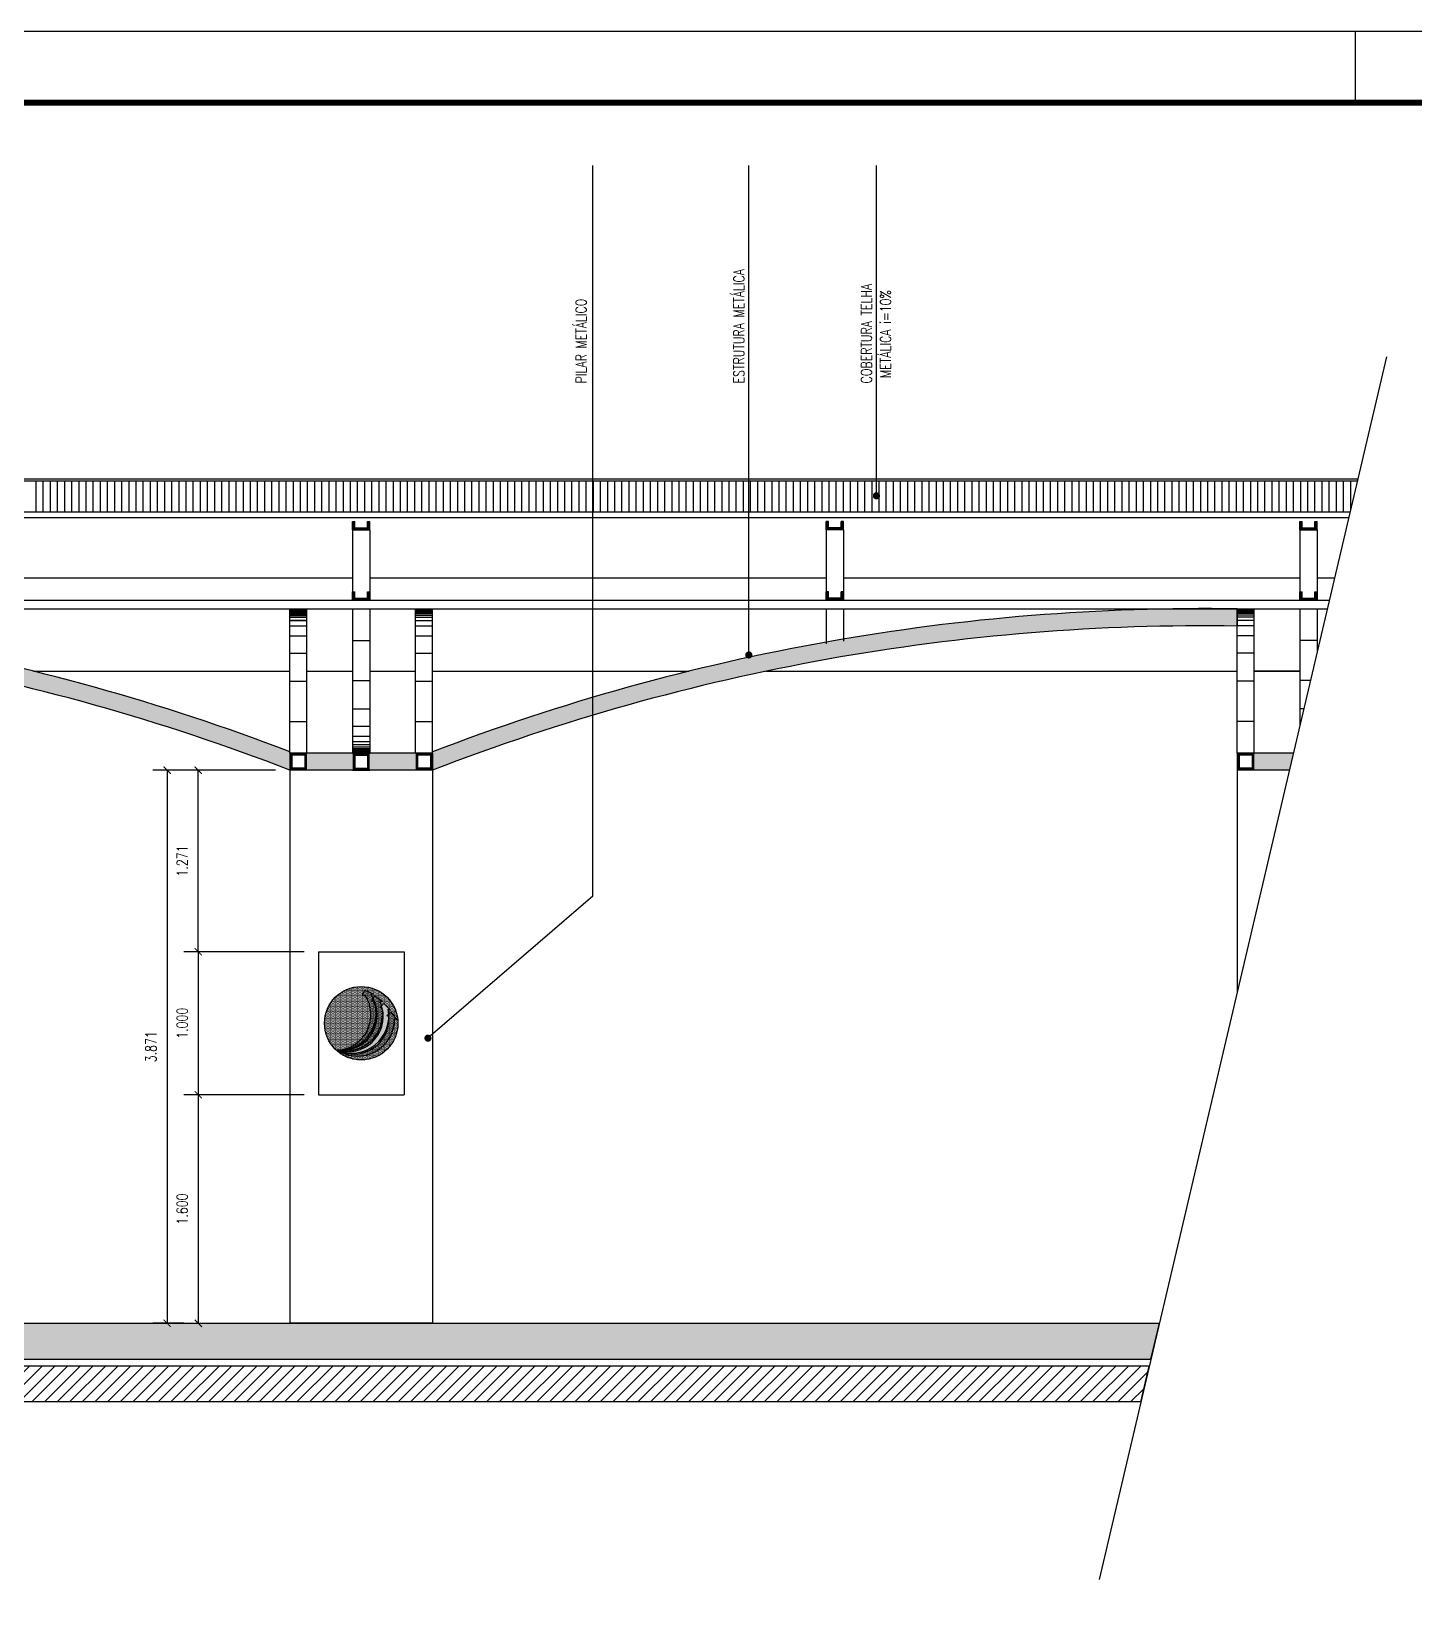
# Model space of a CAD drawing. Extents: x 231.8 to 328.5, y 64.7 to 125.7.
# Drawn here: x 300.24 to 309.92, y 82.26 to 93.19 of the extents above; entities that cross this region are included whole.
import ezdxf

# ---------------------------------------------------------------- set-up
doc = ezdxf.new("R2010")
doc.units = 0
doc.header["$LTSCALE"] = 0.1
doc.header["$MEASUREMENT"] = 0
doc.header["$PDMODE"] = 3
doc.layers.get('0').update_dxf_attribs({"linetype": 'CONTINUOUS'})
doc.layers.get('DEFPOINTS').update_dxf_attribs({"linetype": 'CONTINUOUS'})
for name, color, linetype in [('1', 7, 'CONTINUOUS'), ('ATERRO', 250, 'CONTINUOUS'), ('CALHA', 1, 'CONTINUOUS'), ('COBERTURA', 1, 'CONTINUOUS'), ('CONTRAPISO', 64, 'CONTINUOUS'), ('CONTRAPISO1', 7, 'CONTINUOUS'), ('COTAS', 1, 'CONTINUOUS'), ('ESTRUTURA_METÁLICA', 250, 'CONTINUOUS'), ('INDIC', 1, 'CONTINUOUS'), ('PISO', 250, 'CONTINUOUS'), ('PRANCHA', 15, 'CONTINUOUS'), ('TEXTO_PISO_ÁREA', 1, 'CONTINUOUS')]:
    doc.layers.add(name, color=color, linetype=linetype)
doc.styles.add('STYLE1', font='romans.shx', dxfattribs={"width": 0.75, "height": 0.075})
doc.dimstyles.get("Standard").update_dxf_attribs({"dimtxt": 0.18, "dimasz": 0.18, "dimexe": 0.18, "dimexo": 0.0625, "dimgap": 0.09, "dimtad": 0, "dimtih": 1, "dimtoh": 1, "dimdec": 4, "dimzin": 0, "dimdsep": 46, "dimtxsty": 'Standard', "dimcen": 0.09, "dimadec": 0, "dimazin": 0, "dimtfac": 1, "dimtdec": 4, "dimtofl": 0, "dimtmove": 0, "dimatfit": 3, "dimfxl": 1, "dimtolj": 1, "dimtzin": 0, "dimarcsym": 0})

# ---------------------------------------------------------------- blocks, each defined once
blk = doc.blocks.new('LOGO2')
h = blk.add_hatch()
h.set_pattern_fill('DOTS', color=142, scale=0.1406047053533399, style=0)
h.set_pattern_definition([(0, (-113.5994668632571, -38.83720869109546), (0.004393897042291872, 0.008787794084583744), [0, -0.008787794084583744])])
h.paths.add_polyline_path([(-0.2568859004041713, 0, 1), (0.2568859004041997, 0, 1)])
h.paths.add_polyline_path([(-0.1669609380720374, -0.1885907443810311, 4.985629517762175e-05), (-0.1669114954071347, -0.1885879678172273, -9.302417994409689e-05), (-0.1670032412278601, -0.1885770110675082, 1.169002428223269e-05), (-0.166993032744017, -0.188583585936513, 3.165775487583334e-05)], flags=16)
h.paths.add_polyline_path([(0.08928511587282628, 0.1577615561193255), (0.074148812675503, 0.1583604855545389), (0.08340909513259476, 0.1728039796749528, -0.01555125069868688)], flags=16)
h.paths.add_polyline_path([(0.131526413042792, 0.1106614895159481), (0.1579616549080924, 0.1392912022845252), (0.2036073131861258, 0.09492120699624707), (0.1887709578084582, 0.0981610170533429, -0.04833962993037491), (0.1931100041027207, 0.04825538017178133), (0.1936666366125337, 0.04802609960434268, -0.5803245749399369), (-0.1666919044182009, -0.1887739768360035, 0.0001785599994759803), (-0.1665207511369715, -0.1888454372163579, 0.5803612599674147), (0.1469139580413525, 0.1073013163622392)])
at = {"layer": '1'}
blk.add_hatch(color=96, dxfattribs=at).paths.add_polyline_path([(0.06804305880763195, 0.2031286689538376), (0.08308842789404025, 0.2051903864791171), (0.02496509862629637, 0.2311499934937586), (0.009992056236313829, 0.1951737448390247), (0.02559638007062404, 0.1973120578132352, -0.5803612599674859), (-0.1668323892957631, -0.18858350486272, 0.5321307491778821), (0.08928511587282628, 0.1577615561193255), (0.074148812675503, 0.1583604855545389), (0.08340909513259476, 0.1728039796749528, 0.03276374935495142)])
h = blk.add_hatch(color=240, dxfattribs=at)
edge = h.paths.add_edge_path()
edge.add_line((0.07414881267538931, 0.1583604855544536), (0.0951809932916774, 0.1911649036138243))
edge.add_line((0.0951809932916774, 0.1911649036138101), (0.1478706084356531, 0.1554433826846235))
edge.add_line((0.1478706084356531, 0.1554433826846235), (0.1326965087947372, 0.156043807689926))
edge.add_arc((-0.1104470408379825, 0.06486315131633091), 0.2596780657366896, -102.58885146852668, 20.556422306076627, ccw=False)
edge.add_arc((-0.1375113962388355, 0.05798195211325208), 0.2483165142426628, 263.1693987395513, 383.6862751512488)
edge.add_line((0.089886649569479, 0.1577377539906024), (0.07414881267553142, 0.1583604855545246))
h = blk.add_hatch(color=96, dxfattribs=at)
h.paths.add_polyline_path([(0.1579616549080924, 0.1392912022845394), (0.1426951303509441, 0.1227573564709701, -0.01490974080014694), (0.1456955902310426, 0.1075673709413252), (0.1469139580413525, 0.1073013163622392, -0.5803612599674779), (-0.1665207511369999, -0.1888454372163579, 0.5321307491778573), (0.1931100041027491, 0.04825538017176711), (0.1791035428115606, 0.05402473308602396), (0.1927672941813512, 0.0644011126133961, 0.03276374935493968), (0.1887709578084298, 0.0981610170533429), (0.2036073131861258, 0.09492120699624707)])
h.paths.add_polyline_path([(0.1426951303509441, 0.1227573564709701), (0.1315264130428204, 0.1106614895160334), (0.1456955902310426, 0.1075673709413252, 0.01490974080014694)], flags=16)
h = blk.add_hatch(color=240, dxfattribs=at)
edge = h.paths.add_edge_path()
edge.add_line((0.2332809749576086, 0.03170869482769945), (0.2473224113931849, 0.02592493542299223))
edge.add_line((0.2473224113932133, 0.02592493542299223), (0.2101369900131829, 0.07759182073945681))
edge.add_line((0.2101369900131544, 0.07759182073945681), (0.1791035428115322, 0.05402473308600975))
edge.add_line((0.1791035428115322, 0.05402473308602396), (0.1936666366143527, 0.04802609960360371))
edge.add_arc((-0.05416931935579328, 0.03258491522956319), 0.2483165142426628, -116.9517254616157, 3.5651509498642895, ccw=False)
edge.add_arc((-0.02638959647447336, 0.02973583952520187), 0.2596780657366896, 237.2900243303021, 360.4352981046857)
at = {"color": 142}
blk.add_circle((0, 0), 0.2568859004041864, dxfattribs=at)
at = {"layer": '1', "color": 96}
for p, q in [((0.009992056236228564, 0.195173744838911), (0.02496509862626795, 0.2311499934937444)), ((0.02496509862626795, 0.2311499934937444), (0.08308842789398341, 0.2051903864791171)), ((0.009992056236370672, 0.1951737448390389), (0.02559638007065246, 0.1973120578132352)), ((0.06804305880760353, 0.2031286689538376), (0.08308842789398341, 0.2051903864791171)), ((0.1315264130427636, 0.1106614895159481), (0.1579616549080924, 0.1392912022845252)), ((0.1315264130429341, 0.110661489516005), (0.1469139580413241, 0.1073013163622392)), ((0.1579616549080924, 0.1392912022845252), (0.2036073131861258, 0.09492120699624707)), ((0.1887709578084298, 0.0981610170533429), (0.2036073131861258, 0.09492120699624707))]:
    blk.add_line(p, q, dxfattribs=at)
at = {"layer": '1', "color": 240}
for p, q in [((0.07414881267538931, 0.1583604855544536), (0.0951809932916774, 0.1911649036138101)), ((0.07414881267553142, 0.1583604855545246), (0.089886649569479, 0.1577377539906024)), ((0.0951809932916774, 0.1911649036138101), (0.1478706084356531, 0.1554433826846235)), ((0.1326965087947372, 0.156043807689926), (0.1478706084356531, 0.1554433826846235)), ((0.1791035428115322, 0.05402473308602396), (0.2101369900131544, 0.07759182073945681)), ((0.1791035428115322, 0.05402473308602396), (0.1936666366143243, 0.0480260996035895)), ((0.2101369900131544, 0.07759182073945681), (0.2473224113931849, 0.02592493542299223)), ((0.2332809749576086, 0.03170869482769945), (0.2473224113931849, 0.02592493542299223))]:
    blk.add_line(p, q, dxfattribs=at)
for centre, radius, start, end in [((-0.1375113962388355, 0.05798195211325208), 0.2483165142426628, 263.1693987395513, 23.68627515124875), ((-0.1104470408380109, 0.06486315131633091), 0.2596780657366896, 257.4111485314732, 20.55642230607669), ((-0.05416931935579328, 0.03258491522956319), 0.2483165142426628, 243.0482745383843, 3.565150949864321), ((-0.02638959647444494, 0.02973583952520187), 0.2596780657366896, 237.2900243303021, 0.4352981046857129)]:
    blk.add_arc(centre, radius, start, end, dxfattribs=at)
at = {"layer": '1', "color": 96}
for centre, radius, start, end in [((-0.1554145695912723, 0.0708434236122315), 0.2596780657366896, 267.4799417415421, 30.62521551614551), ((-0.1808590513038837, 0.0593365306296505), 0.2483165142426628, 273.2381919496201, 33.75506836131757), ((-0.09440537502706547, 0.04876866963368798), 0.2483165142426628, 253.1170677484373, 13.63394416013477), ((-0.06655539490418505, 0.05082021609673859), 0.2596780657366896, 247.3588175403592, 10.50409131496271)]:
    blk.add_arc(centre, radius, start, end, dxfattribs=at)
blk = doc.blocks.new('_ARCHTICK')
at = {"color": 0, "linetype": 'ByBlock', "const_width": 0.15}
blk.add_lwpolyline([(-0.5, -0.5), (0.5, 0.5)], dxfattribs=at)
blk = doc.blocks.new('*D210')
at = {"color": 1, "linetype": 'ByBlock'}
for p, q in [((302.146419899558, 86.75081035262687), (301.3058564741215, 86.75081035262687)), ((301.4058564741215, 86.75081035262687), (301.4058564741215, 85.75081035262686)), ((302.1464198995581, 85.75081035262686), (301.3058564741215, 85.75081035262686))]:
    blk.add_line(p, q, dxfattribs=at)
at = {"layer": 'DEFPOINTS', "color": 0, "linetype": 'ByBlock'}
for p in [(302.246419899558, 86.75081035262687), (301.4058564741215, 85.75081035262686), (302.2464198995581, 85.75081035262686)]:
    blk.add_point(p, dxfattribs=at)
at = {"color": 1, "linetype": 'ByBlock', "xscale": 0.05, "yscale": 0.05, "zscale": 0.05}
for p, rotation in [((301.4058564741215, 86.75081035262687), 90), ((301.4058564741215, 85.75081035262686), 270)]:
    blk.add_blockref('_ARCHTICK', p, dxfattribs=dict(at, rotation=rotation))
at = {"color": 60, "linetype": 'ByBlock', "insert": (301.2933564741215, 86.25081035262686), "char_height": 0.075, "attachment_point": 5, "rotation": 90, "style": 'STYLE1'}
blk.add_mtext('\\A1;1.000', dxfattribs=at)
blk = doc.blocks.new('*D211')
at = {"color": 1, "linetype": 'ByBlock'}
blk.add_line((301.4058564741215, 85.75081035262686), (301.4058564741215, 84.15081035262686), dxfattribs=at)
at = {"layer": 'DEFPOINTS', "color": 0, "linetype": 'ByBlock'}
for p in [(301.4058564741215, 85.75081035262686), (301.4058564741215, 84.15081035262686), (301.4058564741215, 84.15081035262686)]:
    blk.add_point(p, dxfattribs=at)
at = {"color": 1, "linetype": 'ByBlock', "xscale": 0.05, "yscale": 0.05, "zscale": 0.05}
for p, rotation in [((301.4058564741215, 85.75081035262686), 90), ((301.4058564741215, 84.15081035262686), 270)]:
    blk.add_blockref('_ARCHTICK', p, dxfattribs=dict(at, rotation=rotation))
at = {"color": 60, "linetype": 'ByBlock', "insert": (301.2933564741215, 84.95081035262686), "char_height": 0.075, "attachment_point": 5, "rotation": 90, "style": 'STYLE1'}
blk.add_mtext('\\A1;1.600', dxfattribs=at)
blk = doc.blocks.new('*D212')
at = {"color": 1, "linetype": 'ByBlock'}
for p, q in [((301.946419899558, 88.02217440926124), (301.3058564741215, 88.02217440926124)), ((301.4058564741215, 86.75081035262687), (301.4058564741215, 88.02217440926124))]:
    blk.add_line(p, q, dxfattribs=at)
at = {"layer": 'DEFPOINTS', "color": 0, "linetype": 'ByBlock'}
for p in [(301.4058564741215, 88.02217440926124), (302.046419899558, 88.02217440926124), (301.4058564741215, 86.75081035262687)]:
    blk.add_point(p, dxfattribs=at)
at = {"color": 1, "linetype": 'ByBlock', "xscale": 0.05, "yscale": 0.05, "zscale": 0.05}
for p, rotation in [((301.4058564741215, 88.02217440926124), 90), ((301.4058564741215, 86.75081035262687), 270)]:
    blk.add_blockref('_ARCHTICK', p, dxfattribs=dict(at, rotation=rotation))
at = {"color": 60, "linetype": 'ByBlock', "insert": (301.2933564741215, 87.38649238094406), "char_height": 0.075, "attachment_point": 5, "rotation": 90, "style": 'STYLE1'}
blk.add_mtext('\\A1;1.271', dxfattribs=at)
blk = doc.blocks.new('*D213')
at = {"color": 1, "linetype": 'ByBlock'}
for p, q in [((301.846419899558, 88.02217440926124), (301.0877870962867, 88.02217440926124)), ((301.1877870962867, 88.02217440926124), (301.1877870962867, 84.15081035262686)), ((301.3058564741215, 84.15081035262686), (301.0877870962867, 84.15081035262686))]:
    blk.add_line(p, q, dxfattribs=at)
at = {"layer": 'DEFPOINTS', "color": 0, "linetype": 'ByBlock'}
for p in [(301.946419899558, 88.02217440926124), (301.1877870962867, 84.15081035262686), (301.4058564741215, 84.15081035262686)]:
    blk.add_point(p, dxfattribs=at)
at = {"color": 1, "linetype": 'ByBlock', "xscale": 0.05, "yscale": 0.05, "zscale": 0.05}
for p, rotation in [((301.1877870962867, 88.02217440926124), 90), ((301.1877870962867, 84.15081035262686), 270)]:
    blk.add_blockref('_ARCHTICK', p, dxfattribs=dict(at, rotation=rotation))
at = {"color": 60, "linetype": 'ByBlock', "insert": (301.0752870962867, 86.08649238094405), "char_height": 0.075, "attachment_point": 5, "rotation": 90, "style": 'STYLE1'}
blk.add_mtext('\\A1;3.871', dxfattribs=at)

msp = doc.modelspace()

# ---------------------------------------------------------------- hatches: boundary and pattern name
at = {"layer": 'ATERRO'}
h = msp.add_hatch(dxfattribs=at)
h.set_pattern_fill('ANSI31', color=256, scale=0.5, style=0)
h.set_pattern_definition([(45, (0, 0), (-0.04419417382415922, 0.04419417382415922), [])])
h.paths.add_polyline_path([(308.0617266940718, 83.85081035262671), (282.6034071976659, 83.85081035262705), (282.6034071976659, 83.60081035262705), (308.002934392641, 83.60081035262671)])
at = {"layer": 'CONTRAPISO1'}
h = msp.add_hatch(dxfattribs=at)
h.set_pattern_fill('AR-CONC', color=256, scale=0.02, style=0)
h.set_pattern_definition([(50, (0, 0), (0.1434520365201507, -0.01255042699651902), [0.015, -0.165]), (355, (0, 0), (-0.0277502667226, 0.1504384267400024), [0.012, -0.132]), (100.4514, (0.011954336, -0.001045868), (0.1157018763428043, 0.1378879084121907), [0.012748038, -0.1402284224]), (46.18420000000001, (0, 0.04), (0.2134482097251289, -0.03310380286580362), [0.0225, -0.2475]), (96.6356, (0.017787349, 0.0372413386), (0.1869325411097407, 0.1948235741800884), [0.0191220576, -0.2103426]), (351.1842, (0, 0.04), (0.1869323890267254, 0.1948237201850649), [0.018, -0.198]), (21, (0.02, 0.03), (0.1193814104236923, -0.08052377813306777), [0.015, -0.165]), (326.0000000000001, (0.02, 0.03), (0.04866306638431635, 0.1450300090093706), [0.012, -0.132]), (71.4514, (0.0299484466, 0.0232896788), (0.168044525716298, 0.06450609934199047), [0.012748038, -0.1402284224]), (37.50000000000001, (0, 0), (0.002431971063458134, 0.0665787707662623), [0, -0.1304, 0, -0.134, 0, -0.1325]), (7.499999999999999, (0, 0), (0.05261390748842972, 0.07888234237647206), [0, -0.0764, 0, -0.1274, 0, -0.0505]), (327.5, (-0.0446, 0), (0.1067644872344818, -0.00451097434687596), [0, -0.05, 0, -0.156, 0, -0.207]), (317.5, (-0.0646, 0), (0.1166372338684772, 0.02002099646646353), [0, -0.065, 0, -0.1036, 0, -0.147])])
h.paths.add_polyline_path([(308.1322774557886, 84.15081035262686), (283.6564198995582, 84.15081035262688), (283.6564198995582, 84.05081035262685), (282.6034071976659, 84.05081035262684), (282.6034071976659, 83.90081035262705), (308.073485154358, 83.90081035262705)])
at = {"layer": 'ESTRUTURA_METÁLICA'}
for points in [[(302.4864198995582, 89.76350714826393), (302.5014198995581, 89.7635071482639), (302.5014198995582, 89.71820789453719), (302.5914198995581, 89.71820789453727), (302.5914198995581, 89.76350714826393), (302.6064198995582, 89.76350714826395), (302.6064198995582, 89.70320789453726), (302.4864198995581, 89.70320789453723)], [(305.921419899558, 89.76350714826383), (305.906419899558, 89.7635071482638), (305.906419899558, 89.71820789453709), (305.816419899558, 89.71820789453717), (305.816419899558, 89.76350714826383), (305.801419899558, 89.76350714826386), (305.801419899558, 89.70320789453716), (305.9214198995581, 89.70320789453713)], [(309.1164198995581, 89.76350714826393), (309.1314198995581, 89.7635071482639), (309.1314198995581, 89.71820789453719), (309.2214198995581, 89.71820789453727), (309.2214198995581, 89.76350714826393), (309.2364198995581, 89.76350714826395), (309.2364198995581, 89.70320789453726), (309.116419899558, 89.70320789453723)], [(302.4864198995582, 89.27110960634991), (302.5014198995581, 89.27110960634988), (302.5014198995582, 89.22581035262317), (302.5914198995581, 89.22581035262326), (302.5914198995581, 89.27110960634991), (302.6064198995582, 89.27110960634994), (302.6064198995582, 89.21081035262324), (302.4864198995581, 89.21081035262321)], [(305.921419899558, 89.27110960634981), (305.906419899558, 89.27110960634978), (305.906419899558, 89.22581035262307), (305.816419899558, 89.22581035262316), (305.816419899558, 89.27110960634981), (305.801419899558, 89.27110960634984), (305.801419899558, 89.21081035262314), (305.9214198995581, 89.21081035262311)], [(309.1164198995581, 89.27110960634991), (309.1314198995581, 89.27110960634988), (309.1314198995581, 89.22581035262317), (309.2214198995581, 89.22581035262326), (309.2214198995581, 89.27110960634991), (309.2364198995581, 89.27110960634994), (309.2364198995581, 89.21081035262324), (309.116419899558, 89.21081035262321)], [(296.8796341413873, 89.15081035262685), (296.4164198995582, 89.15081035262685), (296.4164198995582, 89.03079601913512, -0.09669370616896623), (302.046419899558, 88.02217440926128), (302.046419899558, 88.14217440926498), (302.046419899558, 88.15081035262314, 0.08812032052901991)], [(308.676419899558, 89.03079601913512), (308.676419899558, 89.15081035262685), (308.2132056577283, 89.15081035262685, 0.0881203205290118), (303.046419899558, 88.15081035262314), (303.046419899558, 88.14217440926498), (303.046419899558, 88.02217440926128, -0.09669370616896732)]]:
    msp.add_hatch(color=256, dxfattribs=at).paths.add_polyline_path(points)
h = msp.add_hatch(color=256, dxfattribs=at)
h.paths.add_polyline_path([(303.046419899558, 88.14217440926498), (302.926419899558, 88.142174409265), (302.1664198995581, 88.14217440926498), (302.046419899558, 88.14217440926497), (302.046419899558, 88.02217440926498), (302.1664198995581, 88.02217440926498), (302.926419899558, 88.02217440926498), (303.046419899558, 88.02217440926498)])
h.paths.add_polyline_path([(302.501419899558, 88.12717440926498), (302.5914198995581, 88.12717440926497), (302.591419899558, 88.03717440926498), (302.501419899558, 88.03717440926498)], flags=16)
h.paths.add_polyline_path([(302.1514198995582, 88.03717440926499), (302.0614198995581, 88.03717440926498), (302.061419899558, 88.12717440926498), (302.1514198995582, 88.127174409265)], flags=16)
h.paths.add_polyline_path([(302.941419899558, 88.127174409265), (303.031419899558, 88.12717440926497), (303.031419899558, 88.03717440926499), (302.941419899558, 88.03717440926498)], flags=16)
h = msp.add_hatch(color=256, dxfattribs=at)
h.paths.add_polyline_path([(302.046419899558, 88.14217440926498), (302.1664198995582, 88.142174409265), (302.1664198995581, 88.02217440926498), (302.046419899558, 88.02217440926498)])
h.paths.add_polyline_path([(302.061419899558, 88.12717440926498), (302.061419899558, 88.03717440926498), (302.1514198995581, 88.03717440926498), (302.1514198995581, 88.12717440926501)], flags=16)
h = msp.add_hatch(color=256, dxfattribs=at)
h.paths.add_polyline_path([(302.6064198995581, 88.14217440926498), (302.486419899558, 88.142174409265), (302.486419899558, 88.02217440926498), (302.6064198995581, 88.02217440926498)])
h.paths.add_polyline_path([(302.5914198995581, 88.12717440926498), (302.5914198995581, 88.03717440926498), (302.501419899558, 88.03717440926498), (302.501419899558, 88.12717440926501)], flags=16)
h = msp.add_hatch(color=256, dxfattribs=at)
h.paths.add_polyline_path([(302.9264198995579, 88.14217440926501), (303.046419899558, 88.14217440926498), (303.046419899558, 88.02217440926498), (302.926419899558, 88.02217440926498)])
h.paths.add_polyline_path([(302.9414198995579, 88.03717440926499), (303.031419899558, 88.03717440926499), (303.031419899558, 88.12717440926498), (302.941419899558, 88.127174409265)], flags=16)
h = msp.add_hatch(color=256, dxfattribs=at)
h.paths.add_polyline_path([(309.070923370739, 88.14217440926497), (308.7964198995581, 88.14217440926498), (308.676419899558, 88.14217440926498), (308.676419899558, 88.02217440926498), (308.7964198995581, 88.02217440926498), (309.0427030660524, 88.02217440926499)])
h.paths.add_polyline_path([(308.7814198995581, 88.03717440926498), (308.691419899558, 88.03717440926498), (308.691419899558, 88.12717440926498), (308.7814198995581, 88.127174409265)], flags=16)
h = msp.add_hatch(color=256, dxfattribs=at)
h.paths.add_polyline_path([(308.676419899558, 88.14217440926498), (308.7964198995581, 88.142174409265), (308.7964198995581, 88.02217440926498), (308.676419899558, 88.02217440926498)])
h.paths.add_polyline_path([(308.691419899558, 88.12717440926498), (308.691419899558, 88.03717440926498), (308.7814198995581, 88.03717440926498), (308.7814198995581, 88.12717440926501)], flags=16)

# ---------------------------------------------------------------- linework, layer by layer
msp.add_line((309.7228576499504, 90.9143667854192), (307.7104505554507, 82.35709378569287))
at = {"layer": 'ATERRO'}
for p, q in [((308.0617266940717, 83.8508103526267), (282.6034071976659, 83.85081035262705)), ((308.002934392641, 83.60081035262671), (308.0617266940717, 83.8508103526267)), ((308.002934392641, 83.60081035262671), (282.6034071976659, 83.60081035262705))]:
    msp.add_line(p, q, dxfattribs=at)
at = {"layer": 'CALHA'}
for p, q in [((302.4864198995581, 89.36483529043366), (299.2914198995581, 89.36483529043366)), ((305.801419899558, 89.36483529043369), (302.6064198995581, 89.36483529043366)), ((309.1164198995581, 89.3648352904337), (305.921419899558, 89.36483529043369)), ((309.358455559032, 89.3648352904337), (309.2364198995581, 89.3648352904337))]:
    msp.add_line(p, q, dxfattribs=at)
at = {"layer": 'COBERTURA'}
for p, q in [((309.5184409941994, 90.04513454422238), (283.1714198995584, 90.04513454422231)), ((300.271419899562, 89.82883133983701), (300.2714198995621, 90.04513454421787)), ((300.3214198995621, 89.82883133983701), (300.3214198995621, 90.04513454421787)), ((300.3714198995621, 89.82883133983701), (300.3714198995622, 90.04513454421787)), ((300.4214198995621, 89.82883133983701), (300.4214198995621, 90.04513454421787)), ((300.4714198995621, 89.82883133983701), (300.4714198995622, 90.04513454421787)), ((300.5214198995621, 89.82883133983701), (300.5214198995621, 90.04513454421787)), ((300.5714198995622, 89.82883133983701), (300.5714198995622, 90.04513454421787)), ((300.6214198995622, 89.82883133983701), (300.6214198995622, 90.04513454421787)), ((300.6714198995621, 89.82883133983701), (300.6714198995622, 90.04513454421787)), ((300.7214198995622, 89.82883133983701), (300.7214198995622, 90.04513454421787)), ((300.7714198995621, 89.82883133983701), (300.7714198995623, 90.04513454421787)), ((300.8214198995622, 89.82883133983701), (300.8214198995622, 90.04513454421787)), ((300.8714198995622, 89.82883133983701), (300.8714198995623, 90.04513454421787)), ((300.9214198995622, 89.82883133983701), (300.9214198995622, 90.04513454421787)), ((300.9714198995622, 89.82883133983701), (300.9714198995623, 90.04513454421787)), ((301.0214198995623, 89.82883133983701), (301.0214198995623, 90.04513454421787)), ((301.0714198995622, 89.82883133983701), (301.0714198995623, 90.04513454421787)), ((301.1214198995623, 89.82883133983701), (301.1214198995623, 90.04513454421787)), ((301.1714198995622, 89.82883133983701), (301.1714198995624, 90.04513454421787)), ((301.2214198995623, 89.82883133983701), (301.2214198995623, 90.04513454421787)), ((301.2714198995623, 89.82883133983701), (301.2714198995624, 90.04513454421787)), ((301.3214198995623, 89.82883133983701), (301.3214198995623, 90.04513454421787)), ((301.3714198995623, 89.82883133983701), (301.3714198995624, 90.04513454421787)), ((301.4214198995624, 89.82883133983701), (301.4214198995624, 90.04513454421787)), ((301.4714198995623, 89.82883133983701), (301.4714198995624, 90.04513454421787)), ((301.5214198995624, 89.82883133983661), (301.5214198995624, 90.04513454421748)), ((301.5714198995623, 89.82883133983661), (301.5714198995624, 90.04513454421748)), ((301.6214198995624, 89.82883133983661), (301.6214198995624, 90.04513454421748)), ((301.6714198995624, 89.82883133983661), (301.6714198995624, 90.04513454421748)), ((301.7214198995624, 89.82883133983661), (301.7214198995624, 90.04513454421748)), ((301.7714198995624, 89.82883133983661), (301.7714198995624, 90.04513454421748)), ((301.8214198995624, 89.82883133983661), (301.8214198995624, 90.04513454421748)), ((301.8714198995624, 89.82883133983661), (301.8714198995625, 90.04513454421748)), ((301.9214198995625, 89.8288313398365), (301.9214198995625, 90.04513454421736)), ((301.9714198995624, 89.8288313398365), (301.9714198995625, 90.04513454421736)), ((302.0214198995625, 89.8288313398365), (302.0214198995625, 90.04513454421736)), ((302.0714198995624, 89.8288313398365), (302.0714198995625, 90.04513454421736)), ((302.1214198995625, 89.8288313398365), (302.1214198995625, 90.04513454421736)), ((302.1714198995625, 89.8288313398365), (302.1714198995625, 90.04513454421736)), ((302.2214198995625, 89.8288313398365), (302.2214198995625, 90.04513454421736)), ((302.2714198995625, 89.8288313398365), (302.2714198995625, 90.04513454421736)), ((302.3214198995625, 89.82883133983638), (302.3214198995626, 90.04513454421725)), ((302.3714198995625, 89.82883133983638), (302.3714198995625, 90.04513454421725)), ((302.4214198995625, 89.82883133983638), (302.4214198995626, 90.04513454421725)), ((302.4714198995625, 89.82883133983638), (302.4714198995625, 90.04513454421725)), ((302.5214198995625, 89.82883133983638), (302.5214198995626, 90.04513454421725)), ((302.5714198995626, 89.82883133983638), (302.5714198995626, 90.04513454421725)), ((302.6214198995626, 89.82883133983638), (302.6214198995626, 90.04513454421725)), ((302.6714198995626, 89.82883133983638), (302.6714198995626, 90.04513454421725)), ((302.7214198995626, 89.82883133983627), (302.7214198995626, 90.04513454421713)), ((302.7714198995626, 89.82883133983627), (302.7714198995627, 90.04513454421713)), ((302.8214198995627, 89.82883133983627), (302.8214198995627, 90.04513454421713)), ((302.8714198995627, 89.82883133983627), (302.8714198995627, 90.04513454421713)), ((302.9214198995627, 89.82883133983627), (302.9214198995627, 90.04513454421713)), ((302.9714198995627, 89.82883133983627), (302.9714198995628, 90.04513454421713)), ((303.0214198995627, 89.82883133983627), (303.0214198995627, 90.04513454421713)), ((303.0714198995627, 89.82883133983627), (303.0714198995628, 90.04513454421713)), ((303.1214198995627, 89.82883133983627), (303.1214198995627, 90.04513454421713)), ((303.1714198995627, 89.82883133983627), (303.1714198995628, 90.04513454421713)), ((303.2214198995628, 89.82883133983627), (303.2214198995628, 90.04513454421713)), ((303.2714198995628, 89.82883133983627), (303.2714198995628, 90.04513454421713)), ((303.3214198995628, 89.82883133983627), (303.3214198995628, 90.04513454421713)), ((303.3714198995628, 89.82883133983627), (303.3714198995629, 90.04513454421713)), ((303.4214198995628, 89.82883133983627), (303.4214198995628, 90.04513454421713)), ((303.4714198995628, 89.82883133983627), (303.4714198995629, 90.04513454421713)), ((303.5214198995628, 89.82883133983627), (303.5214198995628, 90.04513454421713)), ((303.5714198995628, 89.82883133983627), (303.5714198995629, 90.04513454421713)), ((303.6214198995629, 89.82883133983627), (303.6214198995629, 90.04513454421713)), ((303.6714198995629, 89.82883133983627), (303.6714198995629, 90.04513454421713)), ((303.7214198995629, 89.82883133983627), (303.7214198995629, 90.04513454421713)), ((303.7714198995629, 89.82883133983627), (303.7714198995629, 90.04513454421713)), ((303.8214198995629, 89.82883133983627), (303.8214198995629, 90.04513454421713)), ((303.8714198995629, 89.82883133983627), (303.871419899563, 90.04513454421713)), ((303.9214198995629, 89.82883133983627), (303.9214198995629, 90.04513454421713)), ((303.9714198995629, 89.82883133983627), (303.971419899563, 90.04513454421713)), ((304.0214198995629, 89.82883133983627), (304.0214198995629, 90.04513454421713)), ((304.071419899563, 89.82883133983627), (304.071419899563, 90.04513454421713)), ((304.121419899563, 89.82883133983627), (304.121419899563, 90.04513454421713)), ((304.171419899563, 89.82883133983627), (304.171419899563, 90.04513454421713)), ((304.221419899563, 89.82883133983627), (304.221419899563, 90.04513454421713)), ((304.2714198995629, 89.82883133983627), (304.2714198995631, 90.04513454421713)), ((304.321419899563, 89.82883133983587), (304.321419899563, 90.04513454421674)), ((304.371419899563, 89.82883133983587), (304.371419899563, 90.04513454421674)), ((304.421419899563, 89.82883133983587), (304.421419899563, 90.04513454421674)), ((304.471419899563, 89.82883133983587), (304.471419899563, 90.04513454421674)), ((304.521419899563, 89.82883133983587), (304.5214198995631, 90.04513454421674)), ((304.571419899563, 89.82883133983587), (304.5714198995631, 90.04513454421674)), ((304.6214198995631, 89.82883133983587), (304.6214198995631, 90.04513454421674)), ((304.671419899563, 89.82883133983587), (304.6714198995631, 90.04513454421674)), ((304.7214198995631, 89.82883133983576), (304.7214198995631, 90.04513454421662)), ((304.7714198995631, 89.82883133983576), (304.7714198995631, 90.04513454421662)), ((304.8214198995631, 89.82883133983576), (304.8214198995631, 90.04513454421662)), ((304.8714198995631, 89.82883133983576), (304.8714198995631, 90.04513454421662)), ((304.9214198995631, 89.82883133983576), (304.9214198995631, 90.04513454421662)), ((304.9714198995631, 89.82883133983576), (304.9714198995632, 90.04513454421662)), ((305.0214198995632, 89.82883133983576), (305.0214198995632, 90.04513454421662)), ((305.0714198995631, 89.82883133983576), (305.0714198995632, 90.04513454421662)), ((305.1214198995631, 89.82883133983565), (305.1214198995632, 90.04513454421651)), ((305.1714198995631, 89.82883133983565), (305.1714198995631, 90.04513454421651)), ((305.2214198995632, 89.82883133983565), (305.2214198995632, 90.04513454421651)), ((305.2714198995632, 89.82883133983565), (305.2714198995632, 90.04513454421651)), ((305.3214198995631, 89.82883133983565), (305.3214198995632, 90.04513454421651)), ((305.3714198995632, 89.82883133983565), (305.3714198995632, 90.04513454421651)), ((305.4214198995632, 89.82883133983565), (305.4214198995633, 90.04513454421651)), ((305.4714198995632, 89.82883133983565), (305.4714198995632, 90.04513454421651)), ((305.5214198995632, 89.82883133983553), (305.5214198995633, 90.0451345442164)), ((305.5714198995632, 89.82883133983553), (305.5714198995634, 90.0451345442164)), ((305.6214198995633, 89.82883133983553), (305.6214198995633, 90.0451345442164)), ((305.6714198995633, 89.82883133983553), (305.6714198995634, 90.0451345442164)), ((305.7214198995633, 89.82883133983553), (305.7214198995633, 90.0451345442164)), ((305.7714198995633, 89.82883133983553), (305.7714198995634, 90.0451345442164)), ((305.8214198995634, 89.82883133983553), (305.8214198995634, 90.0451345442164)), ((305.8714198995633, 89.82883133983553), (305.8714198995634, 90.0451345442164)), ((305.9214198995634, 89.82883133983553), (305.9214198995634, 90.0451345442164)), ((305.9714198995633, 89.82883133983553), (305.9714198995634, 90.0451345442164)), ((306.0214198995634, 89.82883133983553), (306.0214198995634, 90.0451345442164)), ((306.0714198995634, 89.82883133983553), (306.0714198995635, 90.0451345442164)), ((306.1214198995634, 89.82883133983553), (306.1214198995634, 90.0451345442164)), ((306.1714198995634, 89.82883133983553), (306.1714198995635, 90.0451345442164)), ((306.2214198995634, 89.82883133983553), (306.2214198995634, 90.0451345442164)), ((306.2714198995634, 89.82883133983553), (306.2714198995635, 90.0451345442164)), ((306.3214198995635, 89.82883133983553), (306.3214198995635, 90.0451345442164)), ((306.3714198995634, 89.82883133983553), (306.3714198995635, 90.0451345442164)), ((306.4214198995635, 89.82883133983553), (306.4214198995635, 90.0451345442164)), ((306.4714198995635, 89.82883133983553), (306.4714198995636, 90.0451345442164)), ((306.5214198995635, 89.82883133983553), (306.5214198995635, 90.0451345442164)), ((306.5714198995635, 89.82883133983553), (306.5714198995636, 90.0451345442164)), ((306.6214198995635, 89.82883133983553), (306.6214198995635, 90.0451345442164)), ((306.6714198995635, 89.82883133983553), (306.6714198995636, 90.0451345442164)), ((306.7214198995636, 89.82883133983553), (306.7214198995636, 90.0451345442164)), ((306.7714198995635, 89.82883133983553), (306.7714198995636, 90.0451345442164)), ((306.8214198995636, 89.82883133983553), (306.8214198995636, 90.0451345442164)), ((306.8714198995636, 89.82883133983553), (306.8714198995636, 90.0451345442164)), ((306.9214198995636, 89.82883133983553), (306.9214198995636, 90.0451345442164)), ((306.9714198995636, 89.82883133983553), (306.9714198995637, 90.0451345442164)), ((307.0214198995636, 89.82883133983553), (307.0214198995636, 90.0451345442164)), ((307.0714198995636, 89.82883133983553), (307.0714198995637, 90.0451345442164)), ((307.1214198995636, 89.82883133983513), (307.1214198995636, 90.045134544216)), ((307.1714198995636, 89.82883133983513), (307.1714198995637, 90.045134544216)), ((307.2214198995637, 89.82883133983513), (307.2214198995637, 90.045134544216)), ((307.2714198995636, 89.82883133983513), (307.2714198995637, 90.045134544216)), ((307.3214198995636, 89.82883133983513), (307.3214198995637, 90.045134544216)), ((307.3714198995636, 89.82883133983513), (307.3714198995637, 90.045134544216)), ((307.4214198995637, 89.82883133983513), (307.4214198995637, 90.045134544216)), ((307.4714198995637, 89.82883133983513), (307.4714198995637, 90.045134544216)), ((307.5214198995637, 89.82883133983502), (307.5214198995637, 90.04513454421588)), ((307.5714198995637, 89.82883133983502), (307.5714198995638, 90.04513454421588)), ((307.6214198995638, 89.82883133983502), (307.6214198995638, 90.04513454421588)), ((307.6714198995637, 89.82883133983502), (307.6714198995638, 90.04513454421588)), ((307.7214198995637, 89.82883133983502), (307.7214198995638, 90.04513454421588)), ((307.7714198995637, 89.82883133983502), (307.7714198995638, 90.04513454421588)), ((307.8214198995638, 89.82883133983502), (307.8214198995638, 90.04513454421588)), ((307.8714198995638, 89.82883133983502), (307.8714198995638, 90.04513454421588)), ((307.9214198995638, 89.8288313398349), (307.9214198995638, 90.04513454421577)), ((307.9714198995638, 89.8288313398349), (307.9714198995638, 90.04513454421577)), ((308.0214198995638, 89.8288313398349), (308.0214198995639, 90.04513454421577)), ((308.0714198995638, 89.8288313398349), (308.0714198995638, 90.04513454421577)), ((308.1214198995638, 89.8288313398349), (308.1214198995639, 90.04513454421577)), ((308.1714198995638, 89.8288313398349), (308.1714198995638, 90.04513454421577)), ((308.2214198995638, 89.8288313398349), (308.2214198995639, 90.04513454421577)), ((308.2714198995639, 89.8288313398349), (308.2714198995639, 90.04513454421577)), ((308.3214198995639, 89.82883133983479), (308.3214198995639, 90.04513454421566)), ((308.3714198995639, 89.82883133983479), (308.3714198995639, 90.04513454421566)), ((308.4214198995639, 89.82883133983479), (308.4214198995639, 90.04513454421566)), ((308.4714198995639, 89.82883133983479), (308.471419899564, 90.04513454421566)), ((308.521419899564, 89.82883133983479), (308.521419899564, 90.04513454421566)), ((308.5714198995639, 89.82883133983479), (308.571419899564, 90.04513454421566)), ((308.6214198995639, 89.82883133983468), (308.621419899564, 90.04513454421554)), ((308.6714198995639, 89.82883133983468), (308.6714198995639, 90.04513454421554)), ((308.721419899564, 89.82883133983468), (308.721419899564, 90.04513454421554)), ((308.771419899564, 89.82883133983468), (308.771419899564, 90.04513454421554)), ((308.8214198995639, 89.82883133983468), (308.821419899564, 90.04513454421554)), ((308.871419899564, 89.82883133983468), (308.871419899564, 90.04513454421554)), ((308.921419899564, 89.82883133983468), (308.9214198995641, 90.04513454421554)), ((308.971419899564, 89.82883133983468), (308.971419899564, 90.04513454421554)), ((309.021419899564, 89.82883133983457), (309.0214198995641, 90.04513454421543)), ((309.0714198995641, 89.82883133983457), (309.0714198995641, 90.04513454421543)), ((309.121419899564, 89.82883133983457), (309.1214198995641, 90.04513454421543)), ((309.1714198995641, 89.82883133983445), (309.1714198995641, 90.04513454421532)), ((309.2214198995641, 89.82883133983445), (309.2214198995641, 90.04513454421532)), ((309.2714198995641, 89.82883133983445), (309.2714198995641, 90.04513454421532)), ((309.3214198995641, 89.82883133983445), (309.3214198995641, 90.04513454421532)), ((309.371419899564, 89.82883133983445), (309.3714198995642, 90.04513454421532)), ((309.4214198995641, 89.82883133983445), (309.4214198995641, 90.04513454421532)), ((309.4714198995641, 89.84518874566139), (309.4714198995642, 90.04513454421532)), ((309.4675731414297, 89.82883133984144), (283.1714198995583, 89.82883133984144)), ((309.45811945636, 89.78863183735693), (283.1714198995583, 89.78863183735696))]:
    msp.add_line(p, q, dxfattribs=at)
at = {"layer": 'CONTRAPISO'}
for p, q in [((283.6564198995582, 84.15081035262688), (308.1322774557885, 84.15081035262686)), ((308.0734851543579, 83.90081035262705), (308.1322774557885, 84.15081035262686)), ((282.6034071976659, 83.90081035262705), (308.0734851543579, 83.90081035262705))]:
    msp.add_line(p, q, dxfattribs=at)
at = {"layer": 'COTAS', "const_width": 0.025}
msp.add_lwpolyline([(303.0009285565376, 86.14649238094593, 1), (303.0259285565376, 86.14649238094593, 1)], format="xyb", close=True, dxfattribs=at)
at = {"layer": 'ESTRUTURA_METÁLICA'}
for p, q in [((283.1464198995583, 90.06081035262308), (309.52212746161, 90.06081035262311)), ((302.4864198995581, 89.76350714826393), (302.5014198995581, 89.76350714826393)), ((302.4864198995581, 89.70320789453723), (302.4864198995581, 89.76350714826393)), ((302.4864198995581, 89.70320789453723), (302.6064198995581, 89.70320789453726)), ((302.4864198995581, 89.70320789453723), (302.4864198995581, 89.21081035262324)), ((302.5014198995581, 89.71820789453722), (302.5014198995581, 89.76350714826393)), ((302.5014198995581, 89.71820789453722), (302.5914198995582, 89.71820789453724)), ((302.5914198995582, 89.71820789453724), (302.5914198995582, 89.76350714826393)), ((302.5914198995581, 89.7635071482639), (302.6064198995581, 89.76350714826393)), ((302.6064198995582, 89.70320789453723), (302.6064198995582, 89.76350714826393)), ((302.6064198995582, 89.70320789453723), (302.6064198995581, 89.21081035262324)), ((305.801419899558, 89.70320789453713), (305.801419899558, 89.76350714826383)), ((305.816419899558, 89.7635071482638), (305.801419899558, 89.76350714826383)), ((305.921419899558, 89.70320789453713), (305.801419899558, 89.70320789453716)), ((305.801419899558, 89.70320789453713), (305.801419899558, 89.21081035262314)), ((305.816419899558, 89.71820789453714), (305.816419899558, 89.76350714826383)), ((305.906419899558, 89.71820789453712), (305.816419899558, 89.71820789453714)), ((305.921419899558, 89.76350714826383), (305.906419899558, 89.76350714826383)), ((305.906419899558, 89.71820789453712), (305.906419899558, 89.76350714826383)), ((305.921419899558, 89.70320789453713), (305.921419899558, 89.76350714826383)), ((305.921419899558, 89.70320789453713), (305.921419899558, 89.21081035262314)), ((309.1164198995581, 89.76350714826393), (309.1314198995581, 89.76350714826393)), ((309.1164198995581, 89.70320789453723), (309.1164198995581, 89.76350714826393)), ((309.1164198995581, 89.70320789453723), (309.2364198995581, 89.70320789453726)), ((309.1164198995581, 89.70320789453723), (309.1164198995581, 89.21081035262324)), ((309.1314198995581, 89.71820789453722), (309.1314198995581, 89.76350714826393)), ((309.1314198995581, 89.71820789453722), (309.2214198995581, 89.71820789453724)), ((309.2214198995581, 89.71820789453724), (309.2214198995581, 89.76350714826393)), ((309.2214198995581, 89.7635071482639), (309.2364198995581, 89.76350714826393)), ((309.2364198995581, 89.70320789453723), (309.2364198995581, 89.76350714826393)), ((309.2364198995581, 89.70320789453723), (309.2364198995581, 89.21081035262324)), ((302.4864198995581, 89.27110960634991), (302.5014198995581, 89.27110960634991)), ((302.4864198995581, 89.21081035262321), (302.4864198995581, 89.27110960634991)), ((302.5014198995581, 89.2258103526232), (302.5014198995581, 89.27110960634991)), ((302.5914198995582, 89.22581035262323), (302.5914198995582, 89.27110960634991)), ((302.5914198995581, 89.27110960634988), (302.6064198995581, 89.27110960634991)), ((302.6064198995582, 89.21081035262321), (302.6064198995582, 89.27110960634991)), ((305.801419899558, 89.21081035262311), (305.801419899558, 89.27110960634981)), ((305.816419899558, 89.27110960634978), (305.801419899558, 89.27110960634981)), ((305.816419899558, 89.22581035262313), (305.816419899558, 89.27110960634981)), ((305.921419899558, 89.27110960634981), (305.906419899558, 89.27110960634981)), ((305.906419899558, 89.2258103526231), (305.906419899558, 89.27110960634981)), ((305.921419899558, 89.21081035262311), (305.921419899558, 89.27110960634981)), ((309.1164198995581, 89.27110960634991), (309.1314198995581, 89.27110960634991)), ((309.1164198995581, 89.21081035262321), (309.1164198995581, 89.27110960634991)), ((309.1314198995581, 89.2258103526232), (309.1314198995581, 89.27110960634991)), ((309.2214198995581, 89.22581035262323), (309.2214198995581, 89.27110960634991)), ((309.2214198995581, 89.27110960634988), (309.2364198995581, 89.27110960634991)), ((309.2364198995581, 89.21081035262321), (309.2364198995581, 89.27110960634991)), ((283.1564198995582, 89.21081035263065), (309.3222336367472, 89.21081035263063)), ((283.1564198995582, 89.15081035262686), (309.308123484403, 89.15081035262685)), ((302.046419899558, 88.14217440926498), (302.046419899558, 89.15081035262685)), ((302.1664198995581, 88.142174409265), (302.1664198995582, 89.15081035262685)), ((302.4864198995581, 89.21081035262321), (302.6064198995581, 89.21081035262324)), ((302.486419899558, 89.15081035262683), (302.486419899558, 88.14217440926498)), ((302.5014198995581, 89.2258103526232), (302.5914198995582, 89.22581035262323)), ((302.6064198995581, 89.15081035262685), (302.6064198995581, 88.14217440926498)), ((302.926419899558, 88.142174409265), (302.926419899558, 89.15081035262685)), ((303.046419899558, 88.14217440926498), (303.046419899558, 89.15081035262685)), ((305.921419899558, 89.21081035262311), (305.801419899558, 89.21081035262314)), ((305.801419899558, 89.15081035262314), (305.8014198995581, 88.90630127832098)), ((305.906419899558, 89.2258103526231), (305.816419899558, 89.22581035262313)), ((305.921419899558, 89.15081035262311), (305.921419899558, 88.92612580988394)), ((308.676419899558, 88.14217440926498), (308.676419899558, 89.15081035262685)), ((308.7964198995581, 88.142174409265), (308.7964198995581, 89.15081035262685)), ((309.1164198995581, 89.21081035262321), (309.2364198995581, 89.21081035262324)), ((309.116419899558, 89.15081035262685), (309.116419899558, 88.3356373615212)), ((309.1314198995581, 89.2258103526232), (309.2214198995581, 89.22581035262323)), ((309.2364198995581, 89.15081035262683), (309.236419899558, 88.84590825192632)), ((300.2527904055891, 88.71440073817834), (302.046419899558, 88.71440073817834)), ((302.1664198995582, 88.71440073817834), (302.486419899558, 88.71440073817834)), ((302.6064198995581, 88.71440073817834), (302.926419899558, 88.71440073817834)), ((303.046419899558, 88.71440073817834), (304.840049393527, 88.71440073817834)), ((305.3792605014252, 88.71440073817834), (308.676419899558, 88.71440073817831)), ((308.7964198995581, 88.71440073817831), (309.116419899558, 88.71440073817833)), ((309.116419899558, 88.71440073817834), (308.7964198995581, 88.71440073817834)), ((302.1664198995581, 88.142174409265), (302.046419899558, 88.14217440926498)), ((302.046419899558, 88.14217440926498), (302.046419899558, 84.15081035262688)), ((302.1514198995582, 88.127174409265), (302.061419899558, 88.12717440926498)), ((302.061419899558, 88.12717440926498), (302.061419899558, 88.03717440926498)), ((302.1514198995582, 88.03717440926498), (302.061419899558, 88.03717440926498)), ((302.1514198995582, 88.127174409265), (302.1514198995582, 88.03717440926498)), ((302.926419899558, 88.14217440926498), (302.1664198995581, 88.14217440926498)), ((302.486419899558, 88.142174409265), (302.6064198995581, 88.14217440926498)), ((302.501419899558, 88.127174409265), (302.5914198995581, 88.12717440926498)), ((302.501419899558, 88.127174409265), (302.501419899558, 88.03717440926498)), ((302.501419899558, 88.03717440926498), (302.5914198995581, 88.03717440926498)), ((302.5914198995581, 88.12717440926498), (302.5914198995581, 88.03717440926498)), ((303.046419899558, 88.14217440926498), (302.926419899558, 88.142174409265)), ((303.031419899558, 88.12717440926497), (302.941419899558, 88.127174409265)), ((302.941419899558, 88.127174409265), (302.941419899558, 88.03717440926498)), ((303.031419899558, 88.03717440926499), (302.941419899558, 88.03717440926498)), ((303.031419899558, 88.12717440926497), (303.031419899558, 88.03717440926499)), ((303.046419899558, 88.14217440926498), (303.046419899558, 84.15081035262688)), ((308.7964198995581, 88.142174409265), (308.676419899558, 88.14217440926498)), ((308.676419899558, 88.14217440926498), (308.676419899558, 86.46464409670399)), ((308.691419899558, 88.12717440926498), (308.691419899558, 88.03717440926498)), ((308.7814198995582, 88.127174409265), (308.691419899558, 88.12717440926498)), ((308.7814198995582, 88.03717440926498), (308.691419899558, 88.03717440926498)), ((308.7814198995582, 88.127174409265), (308.7814198995582, 88.03717440926498)), ((309.070923370739, 88.14217440926498), (308.7964198995581, 88.14217440926498)), ((302.1664198995581, 88.02217440926498), (302.046419899558, 88.02217440926498)), ((302.926419899558, 88.02217440926498), (302.1664198995581, 88.02217440926498)), ((302.486419899558, 88.02217440926498), (302.6064198995581, 88.02217440926498)), ((303.046419899558, 88.02217440926498), (302.926419899558, 88.02217440926498)), ((308.7964198995581, 88.02217440926498), (308.676419899558, 88.02217440926498)), ((309.0427030660524, 88.02217440926498), (308.7964198995581, 88.02217440926498)), ((302.246419899558, 86.75081035262687), (302.246419899558, 85.75081035262686)), ((302.246419899558, 86.75081035262687), (302.8464198995581, 86.75081035262687)), ((302.8464198995581, 86.75081035262687), (302.8464198995581, 85.75081035262687)), ((302.246419899558, 85.75081035262686), (302.8464198995581, 85.75081035262687)), ((303.046419899558, 84.15081035262688), (302.046419899558, 84.15081035262688))]:
    msp.add_line(p, q, dxfattribs=at)
for centre, radius, start, end in [((296.6480270205952, 74.10630844406205), 15.04628457577523, 68.97435494892942, 90.88198748166953), ((308.4448127785208, 74.10630844406205), 15.04628457577523, 89.1180125183305, 111.0256450510706), ((296.6480270205952, 74.10630844406205), 14.92628457577523, 68.79719352617688, 90.88907879492173), ((308.4448127785208, 74.10630844406205), 14.92628457577523, 89.11092120507826, 111.2028064738231)]:
    msp.add_arc(centre, radius, start, end, dxfattribs=at)
at = {"layer": 'INDIC'}
for p, q in [((304.1673851809525, 87.14029264902786), (304.1673851809525, 92.25393384506768)), ((305.2591057770753, 88.82835741583816), (305.2591057770753, 92.25393384506768)), ((306.1520639975724, 89.94248749785773), (306.1520639975724, 92.25393384506768)), ((304.1673851809525, 87.14029264902786), (303.0134285565376, 86.14649238094593))]:
    msp.add_line(p, q, dxfattribs=at)
at = {"layer": 'INDIC', "const_width": 0.025}
for points in [[(306.1395639975725, 89.94248749785773, 1), (306.1645639975724, 89.94248749785773, 1)], [(305.2466057770753, 88.82835741583816, 0.9999999999999998), (305.2716057770753, 88.82835741583816, 1)]]:
    msp.add_lwpolyline(points, format="xyb", close=True, dxfattribs=at)
at = {"layer": 'PISO', "color": 1}
for p, q in [((302.1664198995582, 89.14885217789293), (302.0464198995581, 89.14885217789293)), ((302.046419899558, 89.1488521778929), (302.166419899558, 89.1488521778929)), ((302.1664198995582, 89.14637593762009), (302.0464198995581, 89.14637593762009)), ((302.046419899558, 89.14637593762006), (302.166419899558, 89.14637593762006)), ((302.1664198995582, 89.14194152261283), (302.0464198995581, 89.14194152261283)), ((302.046419899558, 89.1419415226128), (302.166419899558, 89.1419415226128)), ((302.1664198995582, 89.1375071076056), (302.0464198995581, 89.1375071076056)), ((302.046419899558, 89.13750710760557), (302.166419899558, 89.13750710760557)), ((302.1664198995582, 89.12863849490047), (302.0464198995581, 89.12863849490047)), ((302.046419899558, 89.12863849490044), (302.166419899558, 89.12863849490044)), ((302.926419899558, 89.14885217789293), (303.046419899558, 89.14885217789293)), ((302.926419899558, 89.14637593762009), (303.046419899558, 89.14637593762009)), ((302.926419899558, 89.14194152261283), (303.046419899558, 89.14194152261283)), ((302.926419899558, 89.1375071076056), (303.046419899558, 89.1375071076056)), ((302.926419899558, 89.12863849490047), (303.046419899558, 89.12863849490047)), ((308.7964198995581, 89.14885217789293), (308.676419899558, 89.14885217789293)), ((308.7964198995581, 89.14637593762009), (308.676419899558, 89.14637593762009)), ((308.7964198995581, 89.14194152261283), (308.676419899558, 89.14194152261283)), ((308.7964198995581, 89.1375071076056), (308.676419899558, 89.1375071076056)), ((308.7964198995581, 89.12863849490047), (308.676419899558, 89.12863849490047)), ((302.1664198995582, 89.11866116978884), (302.0464198995581, 89.11866116978884)), ((302.046419899558, 89.11866116978881), (302.166419899558, 89.11866116978881)), ((302.1664198995582, 89.1064666371736), (302.0464198995581, 89.1064666371736)), ((302.046419899558, 89.10646663717357), (302.166419899558, 89.10646663717357)), ((302.1664198995582, 89.09205511436407), (302.0464198995581, 89.09205511436407)), ((302.046419899558, 89.09205511436404), (302.166419899558, 89.09205511436404)), ((302.1664198995582, 89.0698832566372), (302.0464198995581, 89.0698832566372)), ((302.046419899558, 89.06988325663717), (302.166419899558, 89.06988325663717)), ((302.046419899558, 89.03219116369426), (302.166419899558, 89.03219116369426)), ((302.926419899558, 89.11866116978884), (303.046419899558, 89.11866116978884)), ((302.926419899558, 89.1064666371736), (303.046419899558, 89.1064666371736)), ((302.926419899558, 89.09205511436407), (303.046419899558, 89.09205511436407)), ((302.926419899558, 89.0698832566372), (303.046419899558, 89.0698832566372)), ((302.926419899558, 89.03219116369429), (303.046419899558, 89.03219116369429)), ((308.7964198995581, 89.11866116978884), (308.676419899558, 89.11866116978884)), ((308.7964198995581, 89.1064666371736), (308.676419899558, 89.1064666371736)), ((308.7964198995581, 89.09205511436407), (308.676419899558, 89.09205511436407)), ((308.7964198995581, 89.0698832566372), (308.676419899558, 89.0698832566372)), ((308.7964198995581, 89.03219116369429), (308.676419899558, 89.03219116369429)), ((302.046419899558, 88.9634588176287), (302.166419899558, 88.9634588176287)), ((302.486419899558, 88.92924006904671), (302.6064198995581, 88.92924006904671)), ((302.926419899558, 88.96345881762873), (303.046419899558, 88.96345881762873)), ((308.7964198995581, 88.96345881762873), (308.676419899558, 88.96345881762873)), ((309.2364198995581, 88.92924006904671), (309.116419899558, 88.92924006904671)), ((302.046419899558, 88.84040543099773), (302.166419899558, 88.84040543099773)), ((302.926419899558, 88.84040543099776), (303.046419899558, 88.84040543099776)), ((308.7964198995581, 88.84040543099776), (308.676419899558, 88.84040543099776)), ((302.046419899558, 88.64418506598459), (302.166419899558, 88.64418506598459)), ((302.486419899558, 88.64879969590721), (302.6064198995581, 88.64879969590721)), ((302.926419899558, 88.64418506598462), (303.046419899558, 88.64418506598462)), ((308.7964198995581, 88.64418506598462), (308.676419899558, 88.64418506598462)), ((309.1900660369979, 88.64879969590721), (309.116419899558, 88.64879969590721)), ((302.046419899558, 88.36374469284509), (302.166419899558, 88.36374469284509)), ((302.486419899558, 88.45257933089407), (302.6064198995581, 88.45257933089407)), ((302.926419899558, 88.36374469284512), (303.046419899558, 88.36374469284512)), ((308.7964198995581, 88.36374469284512), (308.676419899558, 88.36374469284512)), ((309.1439210496111, 88.45257933089408), (309.116419899558, 88.45257933089407)), ((302.486419899558, 88.3295259442631), (302.6064198995581, 88.3295259442631)), ((302.486419899558, 88.26079359819754), (302.6064198995581, 88.26079359819754)), ((302.486419899558, 88.22310150525463), (302.6064198995581, 88.22310150525463)), ((302.486419899558, 88.20092964752776), (302.6064198995581, 88.20092964752776)), ((302.486419899558, 88.18651812471823), (302.6064198995581, 88.18651812471823)), ((302.486419899558, 88.174323592103), (302.6064198995581, 88.174323592103)), ((302.486419899558, 88.16434626699136), (302.6064198995581, 88.16434626699136)), ((302.486419899558, 88.15547765428623), (302.6064198995581, 88.15547765428623)), ((302.486419899558, 88.151043239279), (302.6064198995581, 88.151043239279)), ((302.486419899558, 88.14660882427174), (302.6064198995581, 88.14660882427174)), ((302.486419899558, 88.1441325839989), (302.6064198995581, 88.1441325839989))]:
    msp.add_line(p, q, dxfattribs=at)
at = {"layer": 'PISO'}
msp.add_line((308.676419899558, 89.15081035262308), (308.676419899558, 89.03079601913521), dxfattribs=at)
at = {"layer": 'PRANCHA', "color": 250}
for p, q in [((280.5027850869815, 93.19375751288332), (328.5027850869824, 93.19375751288331)), ((309.5027850869834, 93.19375751288297), (309.5027850869834, 92.69375751288297))]:
    msp.add_line(p, q, dxfattribs=at)
at = {"layer": 'PRANCHA', "color": 250, "const_width": 0.04}
msp.add_lwpolyline([(328.0027850869815, 92.69375751288297), (281.0027850869815, 92.69375751288355), (281.0027850869815, 65.19375751288344), (328.0027850869834, 65.19375751288285), (328.0027850869815, 92.69375751288297)], dxfattribs=at)

# ---------------------------------------------------------------- block references
at = {"layer": 'COTAS'}
msp.add_blockref('LOGO2', (302.546419899558, 86.25081035262687), dxfattribs=at)

# ---------------------------------------------------------------- texts
at = {"layer": 'TEXTO_PISO_ÁREA', "style": 'STYLE1', "width": 0.75}
for s, p in [('ESTRUTURA METÁLICA', (305.2269102380769, 90.72894090055546)), ('COBERTURA TELHA', (306.119868458574, 90.72894090055546)), ('PILAR METÁLICO', (304.1222156794695, 90.72894090055546)), ('METÁLICA i=10%', (306.2537461686124, 90.76641181689699))]:
    msp.add_text(s, height=0.075, rotation=90, dxfattribs=at).set_placement(p)

# ---------------------------------------------------------------- dimensions: what is measured, and where the dimension line sits
at = {"layer": 'COTAS'}
for base, p1, p2, picture, middle in [((301.1877870962867, 84.15081035262686), (301.946419899558, 88.02217440926124), (301.4058564741215, 84.15081035262686), '*D213', (301.0752870962867, 86.08649238094405)), ((301.4058564741215, 88.02217440926124), (301.4058564741215, 86.75081035262687), (302.046419899558, 88.02217440926124), '*D212', (301.2933564741215, 87.38649238094406)), ((301.4058564741215, 85.75081035262686), (302.246419899558, 86.75081035262687), (302.2464198995581, 85.75081035262686), '*D210', (301.2933564741215, 86.25081035262686)), ((301.4058564741215, 84.15081035262686), (301.4058564741215, 85.75081035262686), (301.4058564741215, 84.15081035262686), '*D211', (301.2933564741215, 84.95081035262686))]:
    dim = msp.add_linear_dim(base=base, p1=p1, p2=p2, angle=90, dimstyle='Standard', override={"dimtxt": 0.075, "dimasz": 0.05, "dimexe": 0.1, "dimexo": 0.1, "dimgap": 0.075, "dimtad": 1, "dimtih": 0, "dimtoh": 0, "dimdec": 3, "dimtxsty": 'STYLE1', "dimblk1": 'ARCHTICK', "dimblk2": 'ARCHTICK', "dimsah": 1, "dimcen": 0, "dimclrd": 1, "dimclre": 1, "dimclrt": 60, "dimtdec": 3, "dimtofl": 1}, dxfattribs=at)
    dim.commit()
    dim.dimension.update_dxf_attribs({"geometry": picture, "text_midpoint": middle})

doc.saveas('drawing.dxf')
